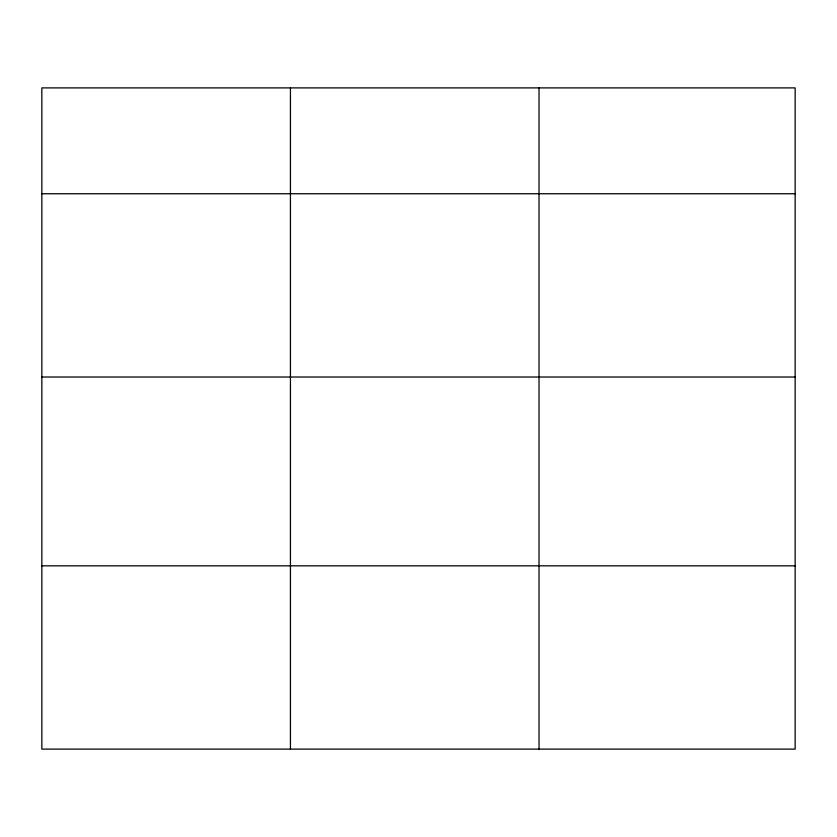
<?xml version="1.0" encoding="UTF-8"?>
<svg xmlns="http://www.w3.org/2000/svg" width="837" height="837" viewBox="0 0 837 837"><rect width="100%" height="100%" fill="white"/><g stroke="black" fill="none" stroke-linecap="round" stroke-linejoin="round"><path stroke-width="1.26" d="M795.15 377.016L795.15 87.895L41.85 87.895L41.85 749.105L795.15 749.105L795.15 377.016L41.85 377.016M41.85 193.745L795.15 193.745M41.85 565.833L795.15 565.833M539.028 87.895L539.028 749.105M290.439 87.895L290.439 749.105"/></g></svg>
